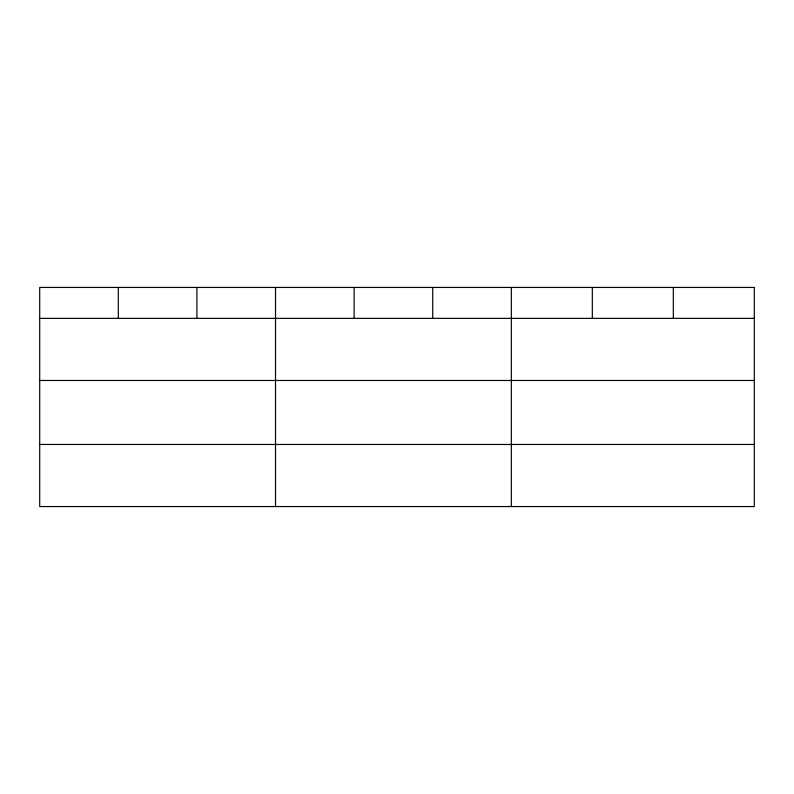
<?xml version="1.0" encoding="UTF-8"?>
<svg xmlns="http://www.w3.org/2000/svg" width="794" height="794" viewBox="0 0 794 794"><rect width="100%" height="100%" fill="white"/><g stroke="black" fill="none" stroke-linecap="round" stroke-linejoin="round"><path stroke-width="1.19" d="M39.7 318.364L754.3 318.364M39.7 380.475L754.3 380.475M39.7 444.461L754.3 444.461M673.312 287.438L673.312 318.364M592.324 287.438L592.324 318.364M511.336 287.438L511.336 506.562M432.73 287.438L432.73 318.364M354.124 287.438L354.124 318.364M275.518 287.438L275.518 506.562M196.912 287.438L196.912 318.364M118.306 287.438L118.306 318.364M754.3 287.438L39.7 287.438L39.7 506.562L754.3 506.562L754.3 287.438"/></g></svg>
